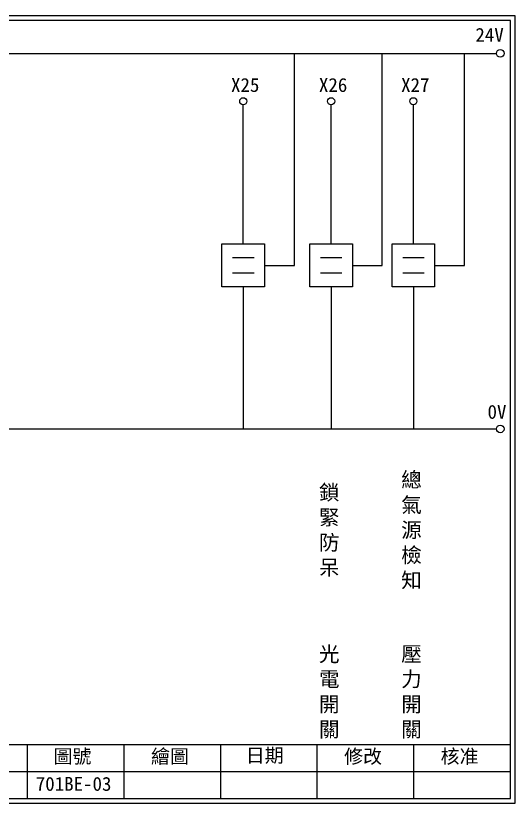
# Model space of a CAD drawing. Extents: x 325 to 612, y 3 to 207.
# Drawn here: x 483 to 612.3, y 3 to 207 of the extents above; entities that cross this region are included whole.
import ezdxf

# ---------------------------------------------------------------- set-up
doc = ezdxf.new("R2010")
doc.units = 0
doc.layers.get('0').update_dxf_attribs({"linetype": 'CONTINUOUS'})
doc.layers.add('圖框層', color=7, linetype='CONTINUOUS')
doc.layers.add('標尺寸層', color=3, linetype='CONTINUOUS')
doc.styles.add('CNS', font='romanc.shx', dxfattribs={"bigfont": 'chineset.shx'})
doc.styles.add('STSL', font='KAIU.TTF')

msp = doc.modelspace()

# ---------------------------------------------------------------- linework, layer by layer
for p, q in [((555.13, 142.31), (555.13, 197.22)), ((577.88, 142.31), (577.88, 197.22)), ((599.16, 142.31), (599.16, 197.22)), ((541.9, 147.89), (541.9, 183.91)), ((564.65, 147.89), (564.65, 183.91)), ((585.94, 147.89), (585.94, 183.91)), ((547.42, 142.31), (555.13, 142.31)), ((570.17, 142.31), (577.88, 142.31)), ((591.45, 142.31), (599.16, 142.31)), ((541.9, 136.73), (541.9, 99.96)), ((564.65, 136.73), (564.65, 99.96)), ((585.94, 136.73), (585.94, 99.96))]:
    msp.add_line(p, q)
for points in [[(536.39, 147.89), (547.42, 147.89), (547.42, 136.73), (536.39, 136.73)], [(559.14, 147.89), (570.17, 147.89), (570.17, 136.73), (559.14, 136.73)], [(580.43, 147.89), (591.45, 147.89), (591.45, 136.73), (580.43, 136.73)]]:
    msp.add_lwpolyline(points, close=True)
for centre in [(608.44, 197.22), (608.44, 99.96)]:
    msp.add_circle(centre, 1)
at = {"layer": '圖框層', "color": 7}
for p, q in [((612.32, 206.97), (325.32, 206.97)), ((612.32, 3), (612.32, 206.97)), ((611.07, 205.72), (326.57, 205.72)), ((611.07, 4.25), (611.07, 205.72)), ((326.57, 18.25), (611.07, 18.25)), ((486.07, 4.25), (486.07, 18.25)), ((511.07, 4.25), (511.07, 18.25)), ((536.07, 4.25), (536.07, 18.25)), ((561.07, 4.25), (561.07, 18.25)), ((586.07, 4.25), (586.07, 18.25)), ((461.07, 11.25), (611.07, 11.25)), ((326.57, 4.25), (611.07, 4.25)), ((325.32, 3), (612.32, 3))]:
    msp.add_line(p, q, dxfattribs=at)
at = {"layer": '標尺寸層', "color": 7}
for p, q in [((329.84, 197.22), (607.44, 197.22)), ((539.14, 144.34), (544.71, 144.34)), ((561.89, 144.34), (567.46, 144.34)), ((583.18, 144.34), (588.75, 144.34)), ((539.14, 140.37), (544.71, 140.37)), ((561.89, 140.37), (567.46, 140.37)), ((583.18, 140.37), (588.75, 140.37)), ((330.05, 99.96), (607.44, 99.96))]:
    msp.add_line(p, q, dxfattribs=at)
for centre in [(541.9, 184.83), (564.65, 184.83), (585.94, 184.83)]:
    msp.add_circle(centre, 0.92, dxfattribs=at)

# ---------------------------------------------------------------- texts
at = {"layer": '圖框層', "color": 4, "style": 'STSL'}
for s, p in [('24V', (602, 200.22)), ('X25', (538.73, 187.24)), ('X26', (561.49, 187.24)), ('X27', (582.77, 187.24)), ('0V', (605.14, 102.58)), ('圖號', (492.78, 13.34)), ('繪圖', (518.01, 13.34)), ('日期', (542.54, 13.59)), ('修改', (568.01, 13.34)), ('核准', (593.01, 13.34)), ('701BE-03', (488.18, 6.22))]:
    msp.add_text(s, height=3.6, dxfattribs=at).set_placement(p)
at = {"layer": '標尺寸層', "color": 7, "char_height": 3.9, "width": 4.9608, "attachment_point": 5, "style": 'CNS'}
for s, insert in [('{\\fDFKai-SB|b0|i0|c136|p65;總氣源檢知}', (585.45, 73.58)), ('{\\fDFKai-SB|b0|i0|c136|p65;鎖緊防呆}', (564.16, 73.58)), ('{\\fDFKai-SB|b0|i0|c136|p65;光電開關}', (564.16, 31.68)), ('{\\fDFKai-SB|b0|i0|c136|p65;壓力開關}', (585.45, 31.68))]:
    msp.add_mtext(s, dxfattribs=dict(at, insert=insert))

doc.saveas('drawing.dxf')
